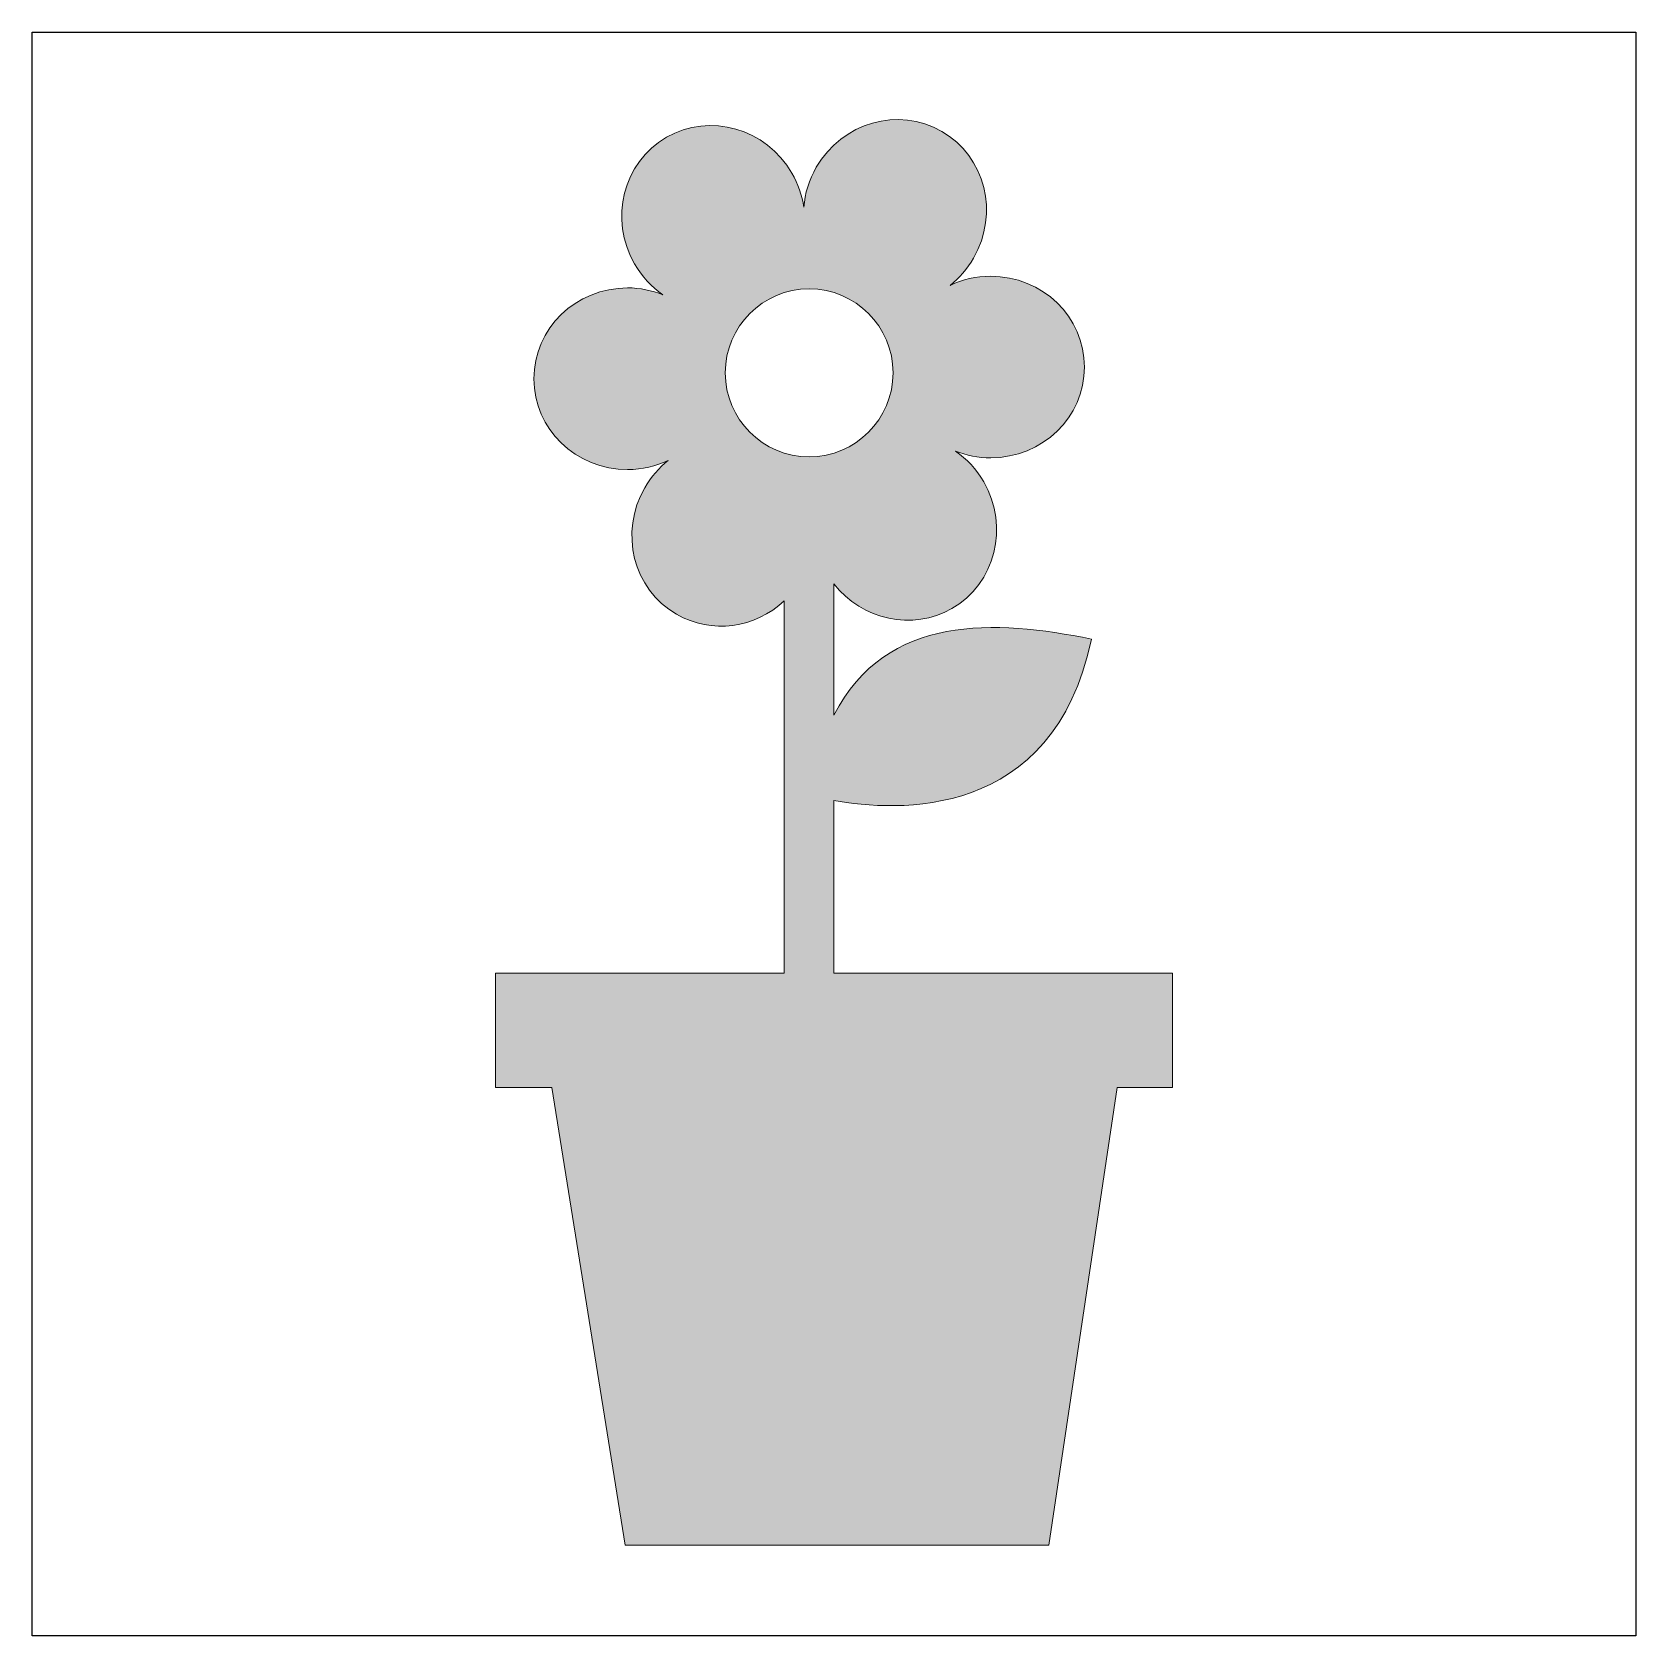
# Model space of a CAD drawing. Header units: inches. Extents: x 0 to 114, y 0 to 114.
import ezdxf

# ---------------------------------------------------------------- set-up
doc = ezdxf.new("R2010")
doc.units = ezdxf.units.IN
doc.header["$MEASUREMENT"] = 0
doc.layers.add('Image Background', color=7, linetype='Continuous')
doc.layers.add('Layer 1', color=7, linetype='Continuous')
picture_1 = doc.add_image_def('image1.png', size_in_pixel=(1350, 1350))

msp = doc.modelspace()

# ---------------------------------------------------------------- hatches: boundary and pattern name
at = {"layer": 'Layer 1', "true_color": 0xd98cbb}
h = msp.add_hatch(color=231, dxfattribs=at)
h.dxf.hatch_style = 2
edge = h.paths.add_edge_path()
edge.add_spline(control_points=[(57.15, 47.23), (57.15, 47.23), (57.15, 59.54), (57.15, 59.54), (61.54, 58.74), (72.8, 58.04), (75.49, 71.04), (68.67, 72.42), (60.88, 72.89), (57.15, 65.62), (57.15, 65.62), (57.15, 74.97), (57.15, 74.97), (59.16, 72.4), (62.73, 71.6), (65.55, 73.22), (68.65, 75.01), (69.66, 79.05), (67.82, 82.25), (67.3, 83.15), (66.6, 83.88), (65.8, 84.44), (66.58, 84.13), (67.43, 83.96), (68.32, 83.96), (72.01, 83.96), (75, 86.85), (75, 90.43), (75, 94), (72.01, 96.9), (68.32, 96.9), (67.28, 96.9), (66.3, 96.66), (65.42, 96.25), (66.07, 96.77), (66.65, 97.42), (67.1, 98.19), (68.94, 101.39), (67.93, 105.43), (64.83, 107.22), (61.74, 109), (57.73, 107.86), (55.89, 104.67), (55.36, 103.76), (55.08, 102.79), (55, 101.82), (54.87, 102.65), (54.6, 103.47), (54.15, 104.25), (52.31, 107.44), (48.3, 108.58), (45.21, 106.8), (42.11, 105.01), (41.1, 100.97), (42.94, 97.78), (43.46, 96.87), (44.16, 96.14), (44.96, 95.58), (44.18, 95.89), (43.33, 96.07), (42.44, 96.07), (38.75, 96.07), (35.76, 93.17), (35.76, 89.59), (35.76, 86.02), (38.75, 83.12), (42.44, 83.12), (43.48, 83.12), (44.46, 83.36), (45.34, 83.77), (44.69, 83.25), (44.11, 82.6), (43.67, 81.83), (41.82, 78.63), (42.83, 74.59), (45.93, 72.81), (48.44, 71.36), (51.54, 71.83), (53.61, 73.77), (53.61, 73.77), (53.61, 47.23), (53.61, 47.23), (53.61, 47.23), (33.02, 47.23), (33.02, 47.23), (33.02, 47.23), (33.02, 39.08), (33.02, 39.08), (33.02, 39.08), (37.03, 39.08), (37.03, 39.08), (37.03, 39.08), (42.27, 6.46), (42.27, 6.46), (42.27, 6.46), (72.47, 6.46), (72.47, 6.46), (72.47, 6.46), (77.32, 39.08), (77.32, 39.08), (77.32, 39.08), (81.28, 39.08), (81.28, 39.08), (81.28, 39.08), (81.28, 47.23), (81.28, 47.23), (81.28, 47.23), (57.15, 47.23), (57.15, 47.23)], knot_values=[0, 0, 0, 0, 1, 1, 1, 2, 2, 2, 3, 3, 3, 4, 4, 4, 5, 5, 5, 6, 6, 6, 7, 7, 7, 8, 8, 8, 9, 9, 9, 10, 10, 10, 11, 11, 11, 12, 12, 12, 13, 13, 13, 14, 14, 14, 15, 15, 15, 16, 16, 16, 17, 17, 17, 18, 18, 18, 19, 19, 19, 20, 20, 20, 21, 21, 21, 22, 22, 22, 23, 23, 23, 24, 24, 24, 25, 25, 25, 26, 26, 26, 27, 27, 27, 28, 28, 28, 29, 29, 29, 30, 30, 30, 31, 31, 31, 32, 32, 32, 33, 33, 33, 34, 34, 34, 35, 35, 35, 36, 36, 36, 36], degree=3, periodic=1)
edge = h.paths.add_edge_path()
edge.add_spline(control_points=[(49.4, 90.01), (49.4, 93.32), (52.08, 96), (55.38, 96), (58.69, 96), (61.36, 93.32), (61.36, 90.01), (61.36, 86.71), (58.69, 84.03), (55.38, 84.03), (52.08, 84.03), (49.4, 86.71), (49.4, 90.01)], knot_values=[0, 0, 0, 0, 1, 1, 1, 2, 2, 2, 3, 3, 3, 4, 4, 4, 4], degree=3, periodic=1)

# ---------------------------------------------------------------- linework, layer by layer
at = {"layer": 'Layer 1', "lineweight": 0}
for points, knots in [([(57.15, 47.23), (57.15, 47.23), (57.15, 59.54), (57.15, 59.54), (61.54, 58.74), (72.8, 58.04), (75.49, 71.04), (68.67, 72.42), (60.88, 72.89), (57.15, 65.62), (57.15, 65.62), (57.15, 74.97), (57.15, 74.97), (59.16, 72.4), (62.73, 71.6), (65.55, 73.22), (68.65, 75.01), (69.66, 79.05), (67.82, 82.25), (67.3, 83.15), (66.6, 83.88), (65.8, 84.44), (66.58, 84.13), (67.43, 83.96), (68.32, 83.96), (72.01, 83.96), (75, 86.85), (75, 90.43), (75, 94), (72.01, 96.9), (68.32, 96.9), (67.28, 96.9), (66.3, 96.66), (65.42, 96.25), (66.07, 96.77), (66.65, 97.42), (67.1, 98.19), (68.94, 101.39), (67.93, 105.43), (64.83, 107.22), (61.74, 109), (57.73, 107.86), (55.89, 104.67), (55.36, 103.76), (55.08, 102.79), (55, 101.82), (54.87, 102.65), (54.6, 103.47), (54.15, 104.25), (52.31, 107.44), (48.3, 108.58), (45.21, 106.8), (42.11, 105.01), (41.1, 100.97), (42.94, 97.78), (43.46, 96.87), (44.16, 96.14), (44.96, 95.58), (44.18, 95.89), (43.33, 96.07), (42.44, 96.07), (38.75, 96.07), (35.76, 93.17), (35.76, 89.59), (35.76, 86.02), (38.75, 83.12), (42.44, 83.12), (43.48, 83.12), (44.46, 83.36), (45.34, 83.77), (44.69, 83.25), (44.11, 82.6), (43.67, 81.83), (41.82, 78.63), (42.83, 74.59), (45.93, 72.81), (48.44, 71.36), (51.54, 71.83), (53.61, 73.77), (53.61, 73.77), (53.61, 47.23), (53.61, 47.23), (53.61, 47.23), (33.02, 47.23), (33.02, 47.23), (33.02, 47.23), (33.02, 39.08), (33.02, 39.08), (33.02, 39.08), (37.03, 39.08), (37.03, 39.08), (37.03, 39.08), (42.27, 6.46), (42.27, 6.46), (42.27, 6.46), (72.47, 6.46), (72.47, 6.46), (72.47, 6.46), (77.32, 39.08), (77.32, 39.08), (77.32, 39.08), (81.28, 39.08), (81.28, 39.08), (81.28, 39.08), (81.28, 47.23), (81.28, 47.23), (81.28, 47.23), (57.15, 47.23), (57.15, 47.23)], [0, 0, 0, 0, 1, 1, 1, 2, 2, 2, 3, 3, 3, 4, 4, 4, 5, 5, 5, 6, 6, 6, 7, 7, 7, 8, 8, 8, 9, 9, 9, 10, 10, 10, 11, 11, 11, 12, 12, 12, 13, 13, 13, 14, 14, 14, 15, 15, 15, 16, 16, 16, 17, 17, 17, 18, 18, 18, 19, 19, 19, 20, 20, 20, 21, 21, 21, 22, 22, 22, 23, 23, 23, 24, 24, 24, 25, 25, 25, 26, 26, 26, 27, 27, 27, 28, 28, 28, 29, 29, 29, 30, 30, 30, 31, 31, 31, 32, 32, 32, 33, 33, 33, 34, 34, 34, 35, 35, 35, 36, 36, 36, 36]), ([(49.4, 90.01), (49.4, 93.32), (52.08, 96), (55.38, 96), (58.69, 96), (61.36, 93.32), (61.36, 90.01), (61.36, 86.71), (58.69, 84.03), (55.38, 84.03), (52.08, 84.03), (49.4, 86.71), (49.4, 90.01)], [0, 0, 0, 0, 1, 1, 1, 2, 2, 2, 3, 3, 3, 4, 4, 4, 4])]:
    msp.add_open_spline(points, degree=3, knots=knots, dxfattribs=at)

# ---------------------------------------------------------------- pictures from other files: only their frames are drawn
at = {"layer": 'Image Background'}
image = msp.add_image(picture_1, insert=(0, 0), size_in_units=(114.3, 114.3), dxfattribs=at)

doc.saveas('drawing.dxf')
